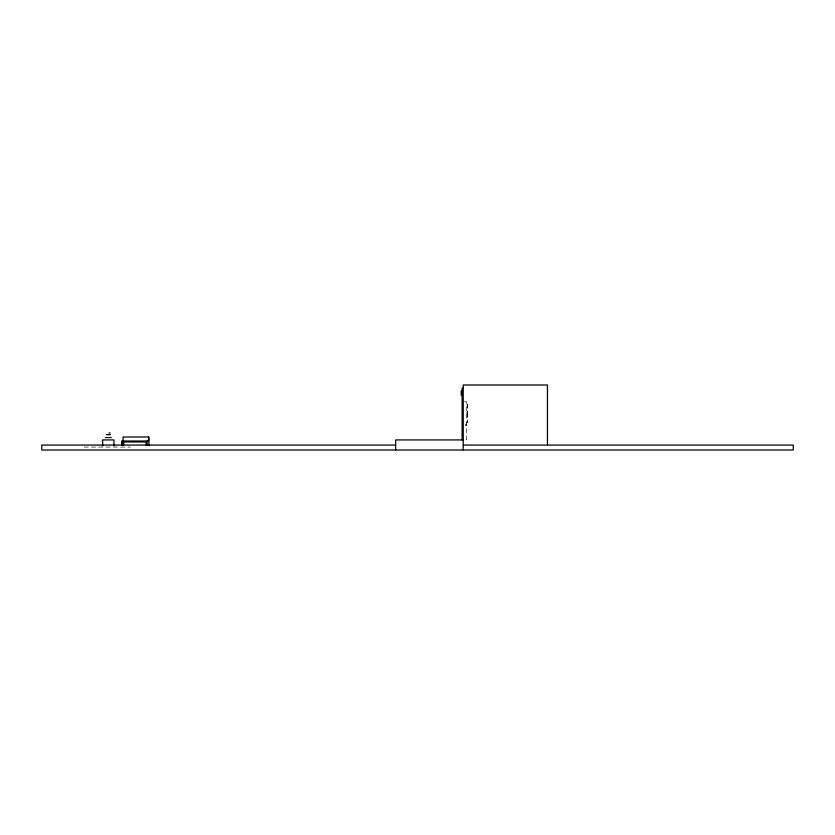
<?xml version="1.0" encoding="UTF-8"?>
<svg xmlns="http://www.w3.org/2000/svg" width="835" height="835" viewBox="0 0 835 835"><rect width="100%" height="100%" fill="white"/><g stroke="black" fill="none" stroke-linecap="round" stroke-linejoin="round"><path stroke-width="0.63" stroke-dasharray="4.17 3.13" d="M464.385 401.781L466.702 401.781L466.702 439.93L463.227 439.93M466.702 404.203L467.433 404.203L467.433 412.74L466.702 412.74M466.702 413.45L467.621 413.45L467.621 422.698L466.702 422.698M466.702 424.138L465.606 424.138L465.606 425.599L466.702 425.599M84.116 447.069L130.239 447.069M467.433 413.45L467.433 422.698M467.256 404.203L467.256 412.74"/><path stroke-width="1.25" d="M463.227 388.338L462.131 388.338L462.131 439.93L463.227 440.473M462.131 391.01L461.212 391.01L461.212 395.216L462.131 395.216M109.02 432.968L110.084 432.968M106.4 434.617L110.429 434.617M105.398 437.55L111.212 437.55M463.227 439.93L395.633 439.93L395.633 450.002M395.633 445.055L41.75 445.055L41.75 450.002L793.25 450.002L793.25 445.055L463.227 445.055M547.457 445.055L547.457 384.998L463.227 384.998L463.227 450.002M148.943 445.055L148.943 436.997L123.048 436.997L123.048 441.026M148.526 436.997L148.526 441.026L121.67 441.026L121.67 445.055M147.148 441.026L147.148 445.055M146.209 445.055L146.209 441.945L122.672 441.945L122.672 445.055M123.663 441.945L123.663 445.055M113.946 445.88L113.946 439.93L102.663 439.93L102.663 445.88"/></g></svg>
